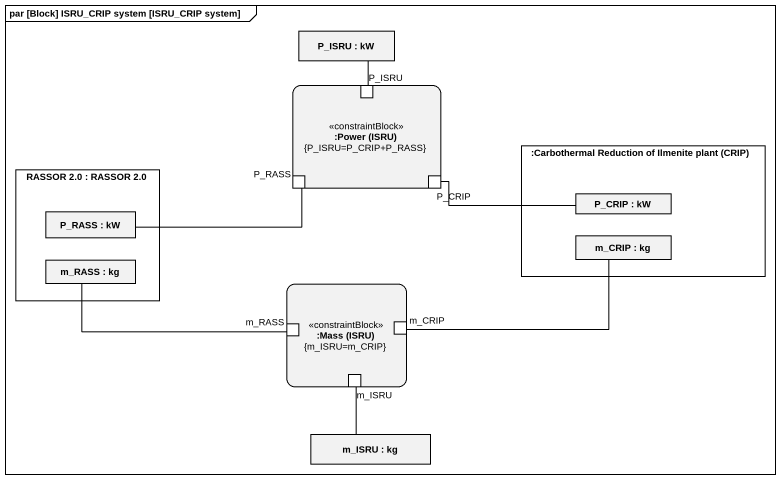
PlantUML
@startuml
mainframe par [Block] ISRU_CRIP system [ISRU_CRIP system]
rectangle "P_ISRU : kW" as P_ISRU
rectangle ":Power (ISRU)\n{P_ISRU=P_CRIP+P_RASS}" as Power_ISRU <<constraintBlock>> {
  port "P_ISRU" as P_ISRU_2
  port P_RASS
  port P_CRIP
}
rectangle ":Carbothermal Reduction of Ilmenite plant (CRIP)" as Carbothermal_Reduction_of {
  rectangle "P_CRIP : kW" as P_CRIP_2
  rectangle "m_CRIP : kg" as m_CRIP
}
rectangle "RASSOR 2.0 : RASSOR 2.0" as RASSOR_2_0 {
  rectangle "P_RASS : kW" as P_RASS_2
  rectangle "m_RASS : kg" as m_RASS
}
rectangle ":Mass (ISRU)\n{m_ISRU=m_CRIP}" as Mass_ISRU <<constraintBlock>> {
  port "m_RASS" as m_RASS_2
  port "m_CRIP" as m_CRIP_2
  port m_ISRU
}
rectangle "m_ISRU : kg" as m_ISRU_2
P_ISRU_2 -up- P_ISRU
P_RASS -left- P_RASS_2
P_CRIP -right- P_CRIP_2
m_RASS_2 -left- m_RASS
m_CRIP_2 -right- m_CRIP
m_ISRU -- m_ISRU_2
@enduml
